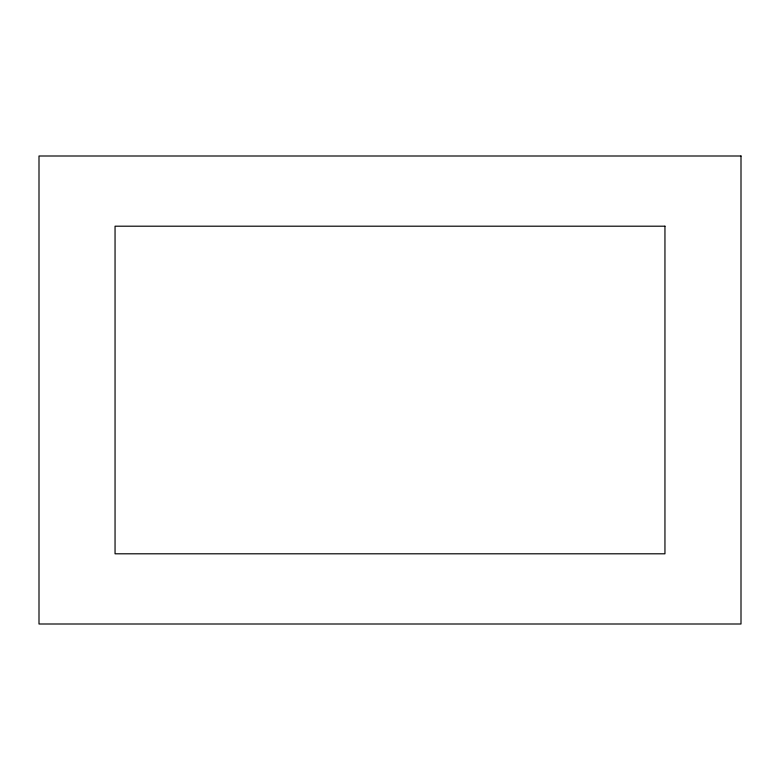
<?xml version="1.0" encoding="UTF-8"?>
<svg xmlns="http://www.w3.org/2000/svg" width="780" height="780" viewBox="0 0 780 780"><rect width="100%" height="100%" fill="white"/><g stroke="black" fill="none" stroke-linecap="round" stroke-linejoin="round"><path stroke-width="1.17" d="M741 156L39 156L39 624L741 624L741 156M664.95 226.2L115.05 226.2L115.05 553.8L664.95 553.8L664.95 226.2"/></g></svg>
